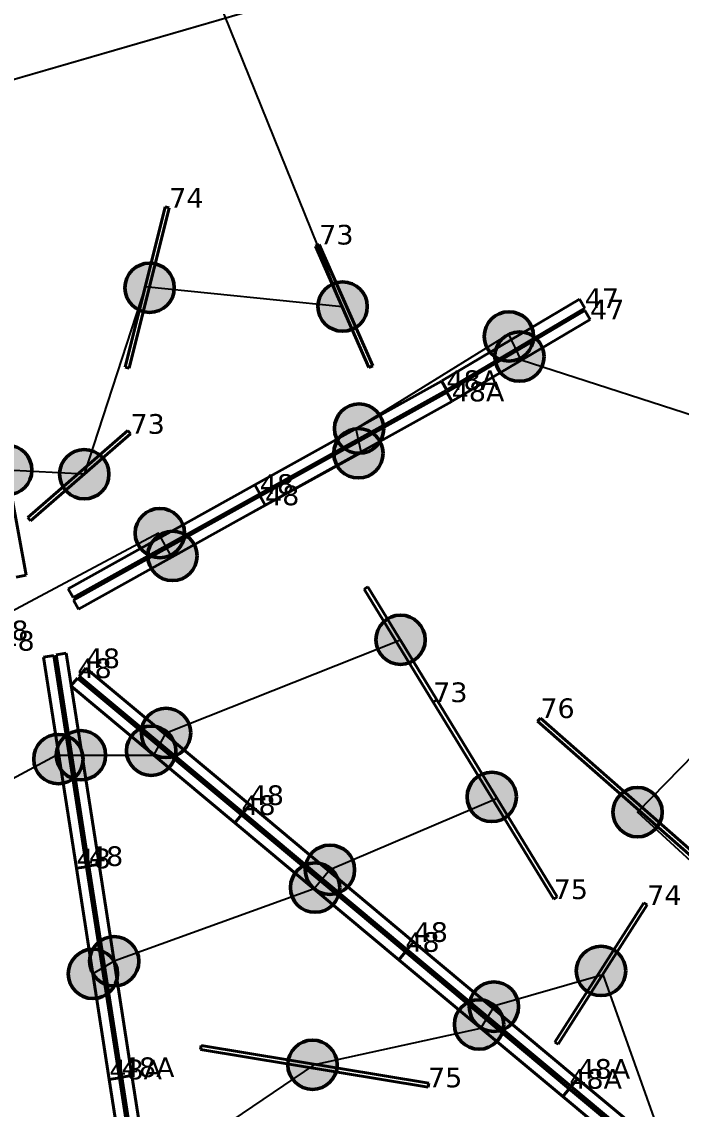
# Model space of a CAD drawing. Header units: millimetres. Extents: x -243740 to 150609, y -473655 to -165121.
# Drawn here: x 41740 to 47789, y -372349 to -362383 of the extents above; entities that cross this region are included whole.
import ezdxf

# ---------------------------------------------------------------- set-up
doc = ezdxf.new("R2010")
doc.units = ezdxf.units.MM
doc.linetypes.add('Штрих', pattern=[6.35, 3.175, -3.175])
for name, color, linetype in [('_Гр.ЩД-1C.10.4.I6.7', 6, 'Continuous'), ('_Гр.ЩД-1C.10.4.I6.8', 6, 'Continuous'), ('_Гр.ЩД-1C.10.4.I7.1', 6, 'Continuous'), ('_Гр.ЩД-1C.10.4.I7.4', 6, 'Continuous'), ('Вставка', 252, 'Continuous')]:
    doc.layers.add(name, color=color, linetype=linetype)
for name, color, linetype, lineweight in [('_освещение_dali', 3, 'Continuous', 50), ('A-ANNO-DIMS', 7, 'Continuous', 9), ('DLX_FL1_LUM 122', 1, 'Continuous', 40), ('DLX_FL1_LUM 222', 5, 'Continuous', 40), ('DLX_LUM 12', 5, 'Continuous', 40), ('DLX_LUM 14', 5, 'Continuous', 40), ('DLX_LUM 17', 5, 'Continuous', 40), ('DLX_LUM 4', 5, 'Continuous', 40), ('DLX_LUM 6', 5, 'Continuous', 40), ('АР_монолит', 252, 'Continuous', 50)]:
    doc.layers.add(name, color=color, linetype=linetype, lineweight=lineweight)
doc.styles.add('GOST 2.304', font='')
doc.styles.add('TableTextStyle', font='')
doc.styles.get('GOST 2.304').set_extended_font_data('GOST Common')
doc.styles.get('TableTextStyle').set_extended_font_data('VERDANA.TTF')
doc.linetypes.add('Truba', pattern='A,3e-05,[4,MSH_7,S=1,R=0,X=0,Y=0],-3.022072', length=3.022102)
doc.dimstyles.new('М-200', dxfattribs={"dimtxt": 400, "dimasz": 160, "dimexe": 200, "dimexo": 400, "dimgap": 50, "dimtad": 1, "dimdec": 0, "dimzin": 0, "dimdsep": 46, "dimtxsty": 'GOST 2.304', "dimblk": 'ARCHTICK', "dimcen": 180, "dimdle": 200, "dimadec": 0, "dimazin": 0, "dimtfac": 1, "dimtdec": 0, "dimtmove": 1, "dimatfit": 0, "dimfxl": 1, "dimtolj": 1, "dimtzin": 0, "dimarcsym": 0})

# ---------------------------------------------------------------- blocks, each defined once
blk = doc.blocks.new('_ArchTick')
at = {"color": 0, "linetype": 'ByBlock', "const_width": 0.15}
blk.add_lwpolyline([(-0.5, -0.5), (0.5, 0.5)], dxfattribs=at)
blk = doc.blocks.new('*D46')
at = {"layer": 'A-ANNO-DIMS', "color": 0, "lineweight": -2, "transparency": 16777216}
blk.add_arc((-165703.8, -113309.3), 107894.2, 269.999998, 325.999999, dxfattribs=at)
at = {"layer": 'Defpoints', "color": 0, "lineweight": 30, "transparency": 16777216}
for p in [(-165703.8, -113309.3), (-165703.8, -113309.3), (-75741.3, -173989.8), (-131171, -215527.9), (-165703.8, -221903.3)]:
    blk.add_point(p, dxfattribs=at)
at = {"layer": 'A-ANNO-DIMS', "color": 0, "lineweight": -2, "transparency": 16777216, "xscale": 160, "yscale": 160, "zscale": 160}
for p, rotation in [((-76255.4, -173643), 55.99999895826774), ((-165703.8, -221203.5), 179.9999981265246)]:
    blk.add_blockref('_ArchTick', p, dxfattribs=dict(at, rotation=rotation))
at = {"layer": 'A-ANNO-DIMS', "color": 0, "transparency": 16777216, "insert": (-114299.5, -207822), "char_height": 400, "attachment_point": 5, "rotation": 28.54122, "style": 'GOST 2.304'}
blk.add_mtext('\\A1;56,0%%D', dxfattribs=at)
blk = doc.blocks.new('A$Caabd1818')
at = {"layer": 'DLX_FL1_LUM 122'}
for points in [[(39908.5, 30894.5, 0), (41619.9, 31845.9, 0)], [(41619.9, 31845.9, 0), (39908.5, 30894.5, 0)], [(41619.9, 31845.9, 0), (39908.5, 30894.5, 0)], [(39908.5, 30894.5, 0), (41619.9, 31845.9, 0)], [(41619.9, 31845.9, 0), (41619.9, 31845.9, 0)], [(41619.9, 31845.9, 0), (41665.6, 31763.7, 0)], [(41665.6, 31763.7, 0), (41619.9, 31845.9, 0)], [(41619.9, 31845.9, 0), (41619.9, 31845.9, 0)], [(41665.6, 31763.7, 0), (41619.9, 31845.9, 0)], [(41619.9, 31845.9, 0), (41665.6, 31763.7, 0)], [(41665.6, 31763.7, 0), (39954.2, 30812.4, 0)], [(39954.2, 30812.4, 0), (41665.6, 31763.7, 0)], [(39954.2, 30812.4, 0), (41665.6, 31763.7, 0)], [(41665.6, 31763.7, 0), (39954.2, 30812.4, 0)], [(39957.1, 30790.5, 0), (41668.4, 31741.8, 0)], [(41668.4, 31741.8, 0), (39957.1, 30790.5, 0)], [(41668.4, 31741.8, 0), (39957.1, 30790.5, 0)], [(39957.1, 30790.5, 0), (41668.4, 31741.8, 0)], [(41665.6, 31763.7, 0), (41665.6, 31763.7, 0)], [(41665.6, 31763.7, 0), (41665.6, 31763.7, 0)], [(41668.4, 31741.8, 0), (41668.4, 31741.8, 0)], [(41668.4, 31741.8, 0), (41714.1, 31659.7, 0)], [(41714.1, 31659.7, 0), (41668.4, 31741.8, 0)], [(41668.4, 31741.8, 0), (41668.4, 31741.8, 0)], [(41714.1, 31659.7, 0), (41668.4, 31741.8, 0)], [(41668.4, 31741.8, 0), (41714.1, 31659.7, 0)], [(41714.1, 31659.7, 0), (40002.8, 30708.3, 0)], [(40002.8, 30708.3, 0), (41714.1, 31659.7, 0)], [(40002.8, 30708.3, 0), (41714.1, 31659.7, 0)], [(41714.1, 31659.7, 0), (40002.8, 30708.3, 0)], [(41714.1, 31659.7, 0), (41714.1, 31659.7, 0)], [(41714.1, 31659.7, 0), (41714.1, 31659.7, 0)], [(39908.5, 30894.5, 0), (39908.5, 30894.5, 0)], [(39954.2, 30812.4, 0), (39908.5, 30894.5, 0)], [(39908.5, 30894.5, 0), (39908.5, 30894.5, 0)], [(39908.5, 30894.5, 0), (39954.2, 30812.4, 0)], [(39908.5, 30894.5, 0), (39954.2, 30812.4, 0)], [(39954.2, 30812.4, 0), (39908.5, 30894.5, 0)], [(39954.2, 30812.4, 0), (39954.2, 30812.4, 0)], [(39954.2, 30812.4, 0), (39954.2, 30812.4, 0)], [(39957.1, 30790.5, 0), (39957.1, 30790.5, 0)], [(40002.8, 30708.3, 0), (39957.1, 30790.5, 0)], [(39957.1, 30790.5, 0), (39957.1, 30790.5, 0)], [(39957.1, 30790.5, 0), (40002.8, 30708.3, 0)], [(39957.1, 30790.5, 0), (40002.8, 30708.3, 0)], [(40002.8, 30708.3, 0), (39957.1, 30790.5, 0)], [(40002.8, 30708.3, 0), (40002.8, 30708.3, 0)], [(40002.8, 30708.3, 0), (40002.8, 30708.3, 0)], [(38387.4, 27402.1, 0), (38480.3, 27416.5, 0)], [(38480.3, 27416.5, 0), (38387.4, 27402.1, 0)], [(38480.3, 27416.5, 0), (38387.4, 27402.1, 0)], [(38387.4, 27402.1, 0), (38480.3, 27416.5, 0)], [(38480.3, 27416.5, 0), (38781.4, 25481.8, 0)], [(38781.4, 25481.8, 0), (38480.3, 27416.5, 0)], [(38480.3, 27416.5, 0), (38480.3, 27416.5, 0)], [(38480.3, 27416.5, 0), (38480.3, 27416.5, 0)], [(38781.4, 25481.8, 0), (38480.3, 27416.5, 0)], [(38480.3, 27416.5, 0), (38781.4, 25481.8, 0)], [(38272.8, 27381.2, 0), (38365.7, 27395.6, 0)], [(38365.7, 27395.6, 0), (38272.8, 27381.2, 0)], [(38365.7, 27395.6, 0), (38272.8, 27381.2, 0)], [(38272.8, 27381.2, 0), (38365.7, 27395.6, 0)], [(38573.9, 25446.5, 0), (38272.8, 27381.2, 0)], [(38272.8, 27381.2, 0), (38272.8, 27381.2, 0)], [(38272.8, 27381.2, 0), (38573.9, 25446.5, 0)], [(38272.8, 27381.2, 0), (38272.8, 27381.2, 0)], [(38272.8, 27381.2, 0), (38573.9, 25446.5, 0)], [(38573.9, 25446.5, 0), (38272.8, 27381.2, 0)], [(38365.7, 27395.6, 0), (38666.8, 25460.9, 0)], [(38666.8, 25460.9, 0), (38365.7, 27395.6, 0)], [(38365.7, 27395.6, 0), (38365.7, 27395.6, 0)], [(38365.7, 27395.6, 0), (38365.7, 27395.6, 0)], [(38666.8, 25460.9, 0), (38365.7, 27395.6, 0)], [(38365.7, 27395.6, 0), (38666.8, 25460.9, 0)], [(38688.5, 25467.4, 0), (38387.4, 27402.1, 0)], [(38387.4, 27402.1, 0), (38387.4, 27402.1, 0)], [(38387.4, 27402.1, 0), (38688.5, 25467.4, 0)], [(38387.4, 27402.1, 0), (38387.4, 27402.1, 0)], [(38387.4, 27402.1, 0), (38688.5, 25467.4, 0)], [(38688.5, 25467.4, 0), (38387.4, 27402.1, 0)], [(38666.8, 25460.9, 0), (38573.9, 25446.5, 0)], [(38573.9, 25446.5, 0), (38666.8, 25460.9, 0)], [(38573.9, 25446.5, 0), (38666.8, 25460.9, 0)], [(38666.8, 25460.9, 0), (38573.9, 25446.5, 0)], [(38573.9, 25446.5, 0), (38573.9, 25446.5, 0)], [(38573.9, 25446.5, 0), (38573.9, 25446.5, 0)], [(38666.8, 25460.9, 0), (38666.8, 25460.9, 0)], [(38666.8, 25460.9, 0), (38666.8, 25460.9, 0)], [(38781.4, 25481.8, 0), (38688.5, 25467.4, 0)], [(38688.5, 25467.4, 0), (38781.4, 25481.8, 0)], [(38688.5, 25467.4, 0), (38781.4, 25481.8, 0)], [(38781.4, 25481.8, 0), (38688.5, 25467.4, 0)], [(38688.5, 25467.4, 0), (38688.5, 25467.4, 0)], [(38688.5, 25467.4, 0), (38688.5, 25467.4, 0)], [(38781.4, 25481.8, 0), (38781.4, 25481.8, 0)], [(38781.4, 25481.8, 0), (38781.4, 25481.8, 0)], [(42808.4, 25380.2, 0), (42868.6, 25452.4, 0)], [(42868.6, 25452.4, 0), (42808.4, 25380.2, 0)], [(42868.6, 25452.4, 0), (42808.4, 25380.2, 0)], [(42808.4, 25380.2, 0), (42868.6, 25452.4, 0)], [(42868.6, 25452.4, 0), (42868.6, 25452.4, 0)], [(42868.6, 25452.4, 0), (44372.1, 24198.1, 0)], [(44372.1, 24198.1, 0), (42868.6, 25452.4, 0)], [(42868.6, 25452.4, 0), (42868.6, 25452.4, 0)], [(44372.1, 24198.1, 0), (42868.6, 25452.4, 0)], [(42868.6, 25452.4, 0), (44372.1, 24198.1, 0)], [(42732.3, 25288.9, 0), (42792.6, 25361.1, 0)], [(42792.6, 25361.1, 0), (42732.3, 25288.9, 0)], [(42792.6, 25361.1, 0), (42732.3, 25288.9, 0)], [(42732.3, 25288.9, 0), (42792.6, 25361.1, 0)], [(42792.6, 25361.1, 0), (42792.6, 25361.1, 0)], [(42792.6, 25361.1, 0), (44296.1, 24106.9, 0)], [(44296.1, 24106.9, 0), (42792.6, 25361.1, 0)], [(42792.6, 25361.1, 0), (42792.6, 25361.1, 0)], [(44296.1, 24106.9, 0), (42792.6, 25361.1, 0)], [(42792.6, 25361.1, 0), (44296.1, 24106.9, 0)], [(44311.9, 24125.9, 0), (42808.4, 25380.2, 0)], [(42808.4, 25380.2, 0), (42808.4, 25380.2, 0)], [(42808.4, 25380.2, 0), (44311.9, 24125.9, 0)], [(42808.4, 25380.2, 0), (42808.4, 25380.2, 0)], [(42808.4, 25380.2, 0), (44311.9, 24125.9, 0)], [(44311.9, 24125.9, 0), (42808.4, 25380.2, 0)], [(44235.9, 24034.7, 0), (42732.3, 25288.9, 0)], [(42732.3, 25288.9, 0), (42732.3, 25288.9, 0)], [(42732.3, 25288.9, 0), (44235.9, 24034.7, 0)], [(42732.3, 25288.9, 0), (42732.3, 25288.9, 0)], [(42732.3, 25288.9, 0), (44235.9, 24034.7, 0)], [(44235.9, 24034.7, 0), (42732.3, 25288.9, 0)]]:
    blk.add_polyline3d(points, dxfattribs=at)
at = {"layer": 'DLX_FL1_LUM 222'}
for points in [[(37456, 31991, 0), (37812.2, 30065.7, 0)], [(37812.2, 30065.7, 0), (37456, 31991, 0)], [(37812.2, 30065.7, 0), (37456, 31991, 0)], [(37456, 31991, 0), (37812.2, 30065.7, 0)], [(38197.2, 29943.2, 0), (39908.5, 30894.5, 0)], [(39908.5, 30894.5, 0), (38197.2, 29943.2, 0)], [(39908.5, 30894.5, 0), (38197.2, 29943.2, 0)], [(38197.2, 29943.2, 0), (39908.5, 30894.5, 0)], [(39954.2, 30812.4, 0), (38242.9, 29861, 0)], [(38242.9, 29861, 0), (39954.2, 30812.4, 0)], [(38242.9, 29861, 0), (39954.2, 30812.4, 0)], [(39954.2, 30812.4, 0), (38242.9, 29861, 0)], [(39908.5, 30894.5, 0), (39908.5, 30894.5, 0)], [(39908.5, 30894.5, 0), (39954.2, 30812.4, 0)], [(39954.2, 30812.4, 0), (39908.5, 30894.5, 0)], [(39908.5, 30894.5, 0), (39908.5, 30894.5, 0)], [(39954.2, 30812.4, 0), (39908.5, 30894.5, 0)], [(39908.5, 30894.5, 0), (39954.2, 30812.4, 0)], [(39954.2, 30812.4, 0), (39954.2, 30812.4, 0)], [(39954.2, 30812.4, 0), (39954.2, 30812.4, 0)], [(38245.8, 29839.1, 0), (39957.1, 30790.4, 0)], [(39957.1, 30790.4, 0), (38245.8, 29839.1, 0)], [(39957.1, 30790.4, 0), (38245.8, 29839.1, 0)], [(38245.8, 29839.1, 0), (39957.1, 30790.4, 0)], [(40002.8, 30708.3, 0), (38291.4, 29756.9, 0)], [(38291.4, 29756.9, 0), (40002.8, 30708.3, 0)], [(38291.4, 29756.9, 0), (40002.8, 30708.3, 0)], [(40002.8, 30708.3, 0), (38291.4, 29756.9, 0)], [(39957.1, 30790.4, 0), (39957.1, 30790.4, 0)], [(39957.1, 30790.4, 0), (40002.8, 30708.3, 0)], [(40002.8, 30708.3, 0), (39957.1, 30790.4, 0)], [(39957.1, 30790.4, 0), (39957.1, 30790.4, 0)], [(40002.8, 30708.3, 0), (39957.1, 30790.4, 0)], [(39957.1, 30790.4, 0), (40002.8, 30708.3, 0)], [(40002.8, 30708.3, 0), (40002.8, 30708.3, 0)], [(40002.8, 30708.3, 0), (40002.8, 30708.3, 0)], [(37812.2, 30065.7, 0), (37719.8, 30048.6, 0)], [(37719.8, 30048.6, 0), (37812.2, 30065.7, 0)], [(37719.8, 30048.6, 0), (37812.2, 30065.7, 0)], [(37812.2, 30065.7, 0), (37719.8, 30048.6, 0)], [(37812.2, 30065.7, 0), (37812.2, 30065.7, 0)], [(37812.2, 30065.7, 0), (37812.2, 30065.7, 0)], [(38197.2, 29943.2, 0), (38197.2, 29943.2, 0)], [(38242.9, 29861, 0), (38197.2, 29943.2, 0)], [(38197.2, 29943.2, 0), (38197.2, 29943.2, 0)], [(38197.2, 29943.2, 0), (38242.9, 29861, 0)], [(38197.2, 29943.2, 0), (38242.9, 29861, 0)], [(38242.9, 29861, 0), (38197.2, 29943.2, 0)], [(38242.9, 29861, 0), (38242.9, 29861, 0)], [(38242.9, 29861, 0), (38242.9, 29861, 0)], [(38245.8, 29839.1, 0), (38245.8, 29839.1, 0)], [(38291.4, 29756.9, 0), (38245.8, 29839.1, 0)], [(38245.8, 29839.1, 0), (38245.8, 29839.1, 0)], [(38245.8, 29839.1, 0), (38291.4, 29756.9, 0)], [(38245.8, 29839.1, 0), (38291.4, 29756.9, 0)], [(38291.4, 29756.9, 0), (38245.8, 29839.1, 0)], [(38291.4, 29756.9, 0), (38291.4, 29756.9, 0)], [(38291.4, 29756.9, 0), (38291.4, 29756.9, 0)], [(37971.7, 29315.9, 0), (38064.6, 29330.4, 0)], [(38064.6, 29330.4, 0), (37971.7, 29315.9, 0)], [(38064.6, 29330.4, 0), (37971.7, 29315.9, 0)], [(37971.7, 29315.9, 0), (38064.6, 29330.4, 0)], [(38272.8, 27381.2, 0), (37971.7, 29315.9, 0)], [(37971.7, 29315.9, 0), (37971.7, 29315.9, 0)], [(37971.7, 29315.9, 0), (38272.8, 27381.2, 0)], [(37971.7, 29315.9, 0), (37971.7, 29315.9, 0)], [(37971.7, 29315.9, 0), (38272.8, 27381.2, 0)], [(38272.8, 27381.2, 0), (37971.7, 29315.9, 0)], [(38064.6, 29330.4, 0), (38365.7, 27395.6, 0)], [(38365.7, 27395.6, 0), (38064.6, 29330.4, 0)], [(38064.6, 29330.4, 0), (38064.6, 29330.4, 0)], [(38064.6, 29330.4, 0), (38064.6, 29330.4, 0)], [(38365.7, 27395.6, 0), (38064.6, 29330.4, 0)], [(38064.6, 29330.4, 0), (38365.7, 27395.6, 0)], [(38086.3, 29336.8, 0), (38179.2, 29351.3, 0)], [(38179.2, 29351.3, 0), (38086.3, 29336.8, 0)], [(38179.2, 29351.3, 0), (38086.3, 29336.8, 0)], [(38086.3, 29336.8, 0), (38179.2, 29351.3, 0)], [(38387.4, 27402.1, 0), (38086.3, 29336.8, 0)], [(38086.3, 29336.8, 0), (38086.3, 29336.8, 0)], [(38086.3, 29336.8, 0), (38387.4, 27402.1, 0)], [(38086.3, 29336.8, 0), (38086.3, 29336.8, 0)], [(38086.3, 29336.8, 0), (38387.4, 27402.1, 0)], [(38387.4, 27402.1, 0), (38086.3, 29336.8, 0)], [(38179.2, 29351.3, 0), (38480.3, 27416.5, 0)], [(38480.3, 27416.5, 0), (38179.2, 29351.3, 0)], [(38179.2, 29351.3, 0), (38179.2, 29351.3, 0)], [(38179.2, 29351.3, 0), (38179.2, 29351.3, 0)], [(38480.3, 27416.5, 0), (38179.2, 29351.3, 0)], [(38179.2, 29351.3, 0), (38480.3, 27416.5, 0)], [(38297.8, 29142.9, 0), (38358, 29215.1, 0)], [(38358, 29215.1, 0), (38297.8, 29142.9, 0)], [(38358, 29215.1, 0), (38297.8, 29142.9, 0)], [(38297.8, 29142.9, 0), (38358, 29215.1, 0)], [(38358, 29215.1, 0), (38358, 29215.1, 0)], [(38358, 29215.1, 0), (39861.5, 27960.9, 0)], [(39861.5, 27960.9, 0), (38358, 29215.1, 0)], [(38358, 29215.1, 0), (38358, 29215.1, 0)], [(39861.5, 27960.9, 0), (38358, 29215.1, 0)], [(38358, 29215.1, 0), (39861.5, 27960.9, 0)], [(38221.8, 29051.7, 0), (38282, 29123.9, 0)], [(38282, 29123.9, 0), (38221.8, 29051.7, 0)], [(38282, 29123.9, 0), (38221.8, 29051.7, 0)], [(38221.8, 29051.7, 0), (38282, 29123.9, 0)], [(38282, 29123.9, 0), (38282, 29123.9, 0)], [(38282, 29123.9, 0), (39785.5, 27869.6, 0)], [(39785.5, 27869.6, 0), (38282, 29123.9, 0)], [(38282, 29123.9, 0), (38282, 29123.9, 0)], [(39785.5, 27869.6, 0), (38282, 29123.9, 0)], [(38282, 29123.9, 0), (39785.5, 27869.6, 0)], [(39801.3, 27888.7, 0), (38297.8, 29142.9, 0)], [(38297.8, 29142.9, 0), (38297.8, 29142.9, 0)], [(38297.8, 29142.9, 0), (39801.3, 27888.7, 0)], [(38297.8, 29142.9, 0), (38297.8, 29142.9, 0)], [(38297.8, 29142.9, 0), (39801.3, 27888.7, 0)], [(39801.3, 27888.7, 0), (38297.8, 29142.9, 0)], [(39725.3, 27797.4, 0), (38221.8, 29051.7, 0)], [(38221.8, 29051.7, 0), (38221.8, 29051.7, 0)], [(38221.8, 29051.7, 0), (39725.3, 27797.4, 0)], [(38221.8, 29051.7, 0), (38221.8, 29051.7, 0)], [(38221.8, 29051.7, 0), (39725.3, 27797.4, 0)], [(39725.3, 27797.4, 0), (38221.8, 29051.7, 0)], [(39861.5, 27960.9, 0), (39801.3, 27888.7, 0)], [(39801.3, 27888.7, 0), (39861.5, 27960.9, 0)], [(39801.3, 27888.7, 0), (39861.5, 27960.9, 0)], [(39861.5, 27960.9, 0), (39801.3, 27888.7, 0)], [(39801.3, 27888.7, 0), (39861.5, 27960.9, 0)], [(39861.5, 27960.9, 0), (39801.3, 27888.7, 0)], [(39861.5, 27960.9, 0), (39801.3, 27888.7, 0)], [(39801.3, 27888.7, 0), (39861.5, 27960.9, 0)], [(39861.5, 27960.9, 0), (39861.5, 27960.9, 0)], [(39861.5, 27960.9, 0), (39861.5, 27960.9, 0)], [(39861.5, 27960.9, 0), (39861.5, 27960.9, 0)], [(39861.5, 27960.9, 0), (41365, 26706.6, 0)], [(41365, 26706.6, 0), (39861.5, 27960.9, 0)], [(39861.5, 27960.9, 0), (39861.5, 27960.9, 0)], [(41365, 26706.6, 0), (39861.5, 27960.9, 0)], [(39861.5, 27960.9, 0), (41365, 26706.6, 0)], [(39785.5, 27869.6, 0), (39725.3, 27797.4, 0)], [(39725.3, 27797.4, 0), (39785.5, 27869.6, 0)], [(39725.3, 27797.4, 0), (39785.5, 27869.6, 0)], [(39785.5, 27869.6, 0), (39725.3, 27797.4, 0)], [(39725.3, 27797.5, 0), (39785.5, 27869.6, 0)], [(39785.5, 27869.6, 0), (39725.3, 27797.5, 0)], [(39785.5, 27869.6, 0), (39725.3, 27797.5, 0)], [(39725.3, 27797.5, 0), (39785.5, 27869.6, 0)], [(39785.5, 27869.6, 0), (39785.5, 27869.6, 0)], [(39785.5, 27869.6, 0), (39785.5, 27869.6, 0)], [(39785.5, 27869.6, 0), (39785.5, 27869.6, 0)], [(39785.5, 27869.6, 0), (41289, 26615.4, 0)], [(41289, 26615.4, 0), (39785.5, 27869.6, 0)], [(39785.5, 27869.6, 0), (39785.5, 27869.6, 0)], [(41289, 26615.4, 0), (39785.5, 27869.6, 0)], [(39785.5, 27869.6, 0), (41289, 26615.4, 0)], [(39801.3, 27888.7, 0), (39801.3, 27888.7, 0)], [(39801.3, 27888.7, 0), (39801.3, 27888.7, 0)], [(41304.8, 26634.4, 0), (39801.3, 27888.7, 0)], [(39801.3, 27888.7, 0), (39801.3, 27888.7, 0)], [(39801.3, 27888.7, 0), (41304.8, 26634.4, 0)], [(39801.3, 27888.7, 0), (39801.3, 27888.7, 0)], [(39801.3, 27888.7, 0), (41304.8, 26634.4, 0)], [(41304.8, 26634.4, 0), (39801.3, 27888.7, 0)], [(41228.8, 26543.2, 0), (39725.3, 27797.5, 0)], [(39725.3, 27797.5, 0), (39725.3, 27797.5, 0)], [(39725.3, 27797.5, 0), (41228.8, 26543.2, 0)], [(39725.3, 27797.5, 0), (39725.3, 27797.5, 0)], [(39725.3, 27797.5, 0), (41228.8, 26543.2, 0)], [(41228.8, 26543.2, 0), (39725.3, 27797.5, 0)], [(39725.3, 27797.4, 0), (39725.3, 27797.4, 0)], [(39725.3, 27797.4, 0), (39725.3, 27797.4, 0)], [(38480.3, 27416.5, 0), (38387.4, 27402.1, 0)], [(38387.4, 27402.1, 0), (38480.3, 27416.5, 0)], [(38387.4, 27402.1, 0), (38480.3, 27416.5, 0)], [(38480.3, 27416.5, 0), (38387.4, 27402.1, 0)], [(38480.3, 27416.5, 0), (38480.3, 27416.5, 0)], [(38480.3, 27416.5, 0), (38480.3, 27416.5, 0)], [(38365.7, 27395.6, 0), (38272.8, 27381.2, 0)], [(38272.8, 27381.2, 0), (38365.7, 27395.6, 0)], [(38272.8, 27381.2, 0), (38365.7, 27395.6, 0)], [(38365.7, 27395.6, 0), (38272.8, 27381.2, 0)], [(38272.8, 27381.2, 0), (38272.8, 27381.2, 0)], [(38272.8, 27381.2, 0), (38272.8, 27381.2, 0)], [(38365.7, 27395.6, 0), (38365.7, 27395.6, 0)], [(38365.7, 27395.6, 0), (38365.7, 27395.6, 0)], [(38387.4, 27402.1, 0), (38387.4, 27402.1, 0)], [(38387.4, 27402.1, 0), (38387.4, 27402.1, 0)], [(41289, 26615.4, 0), (41228.8, 26543.2, 0)], [(41228.8, 26543.2, 0), (41289, 26615.4, 0)], [(41228.8, 26543.2, 0), (41289, 26615.4, 0)], [(41289, 26615.4, 0), (41228.8, 26543.2, 0)], [(41228.8, 26543.2, 0), (41289, 26615.4, 0)], [(41289, 26615.4, 0), (41228.8, 26543.2, 0)], [(41289, 26615.4, 0), (41228.8, 26543.2, 0)], [(41228.8, 26543.2, 0), (41289, 26615.4, 0)], [(41289, 26615.4, 0), (41289, 26615.4, 0)], [(41289, 26615.4, 0), (41289, 26615.4, 0)], [(41289, 26615.4, 0), (41289, 26615.4, 0)], [(41289, 26615.4, 0), (42792.6, 25361.1, 0)], [(42792.6, 25361.1, 0), (41289, 26615.4, 0)], [(41289, 26615.4, 0), (41289, 26615.4, 0)], [(42792.6, 25361.1, 0), (41289, 26615.4, 0)], [(41289, 26615.4, 0), (42792.6, 25361.1, 0)], [(41365, 26706.6, 0), (41304.8, 26634.4, 0)], [(41304.8, 26634.4, 0), (41365, 26706.6, 0)], [(41304.8, 26634.4, 0), (41365, 26706.6, 0)], [(41365, 26706.6, 0), (41304.8, 26634.4, 0)], [(41304.8, 26634.4, 0), (41365, 26706.6, 0)], [(41365, 26706.6, 0), (41304.8, 26634.4, 0)], [(41365, 26706.6, 0), (41304.8, 26634.4, 0)], [(41304.8, 26634.4, 0), (41365, 26706.6, 0)], [(41304.8, 26634.4, 0), (41304.8, 26634.4, 0)], [(41304.8, 26634.4, 0), (41304.8, 26634.4, 0)], [(42808.4, 25380.2, 0), (41304.8, 26634.4, 0)], [(41304.8, 26634.4, 0), (41304.8, 26634.4, 0)], [(41304.8, 26634.4, 0), (42808.4, 25380.2, 0)], [(41304.8, 26634.4, 0), (41304.8, 26634.4, 0)], [(41304.8, 26634.4, 0), (42808.4, 25380.2, 0)], [(42808.4, 25380.2, 0), (41304.8, 26634.4, 0)], [(41365, 26706.6, 0), (41365, 26706.6, 0)], [(41365, 26706.6, 0), (41365, 26706.6, 0)], [(41365, 26706.6, 0), (41365, 26706.6, 0)], [(41365, 26706.6, 0), (42868.6, 25452.4, 0)], [(42868.6, 25452.4, 0), (41365, 26706.6, 0)], [(41365, 26706.6, 0), (41365, 26706.6, 0)], [(42868.6, 25452.4, 0), (41365, 26706.6, 0)], [(41365, 26706.6, 0), (42868.6, 25452.4, 0)], [(41228.8, 26543.2, 0), (41228.8, 26543.2, 0)], [(41228.8, 26543.2, 0), (41228.8, 26543.2, 0)], [(42732.3, 25288.9, 0), (41228.8, 26543.2, 0)], [(41228.8, 26543.2, 0), (41228.8, 26543.2, 0)], [(41228.8, 26543.2, 0), (42732.3, 25288.9, 0)], [(41228.8, 26543.2, 0), (41228.8, 26543.2, 0)], [(41228.8, 26543.2, 0), (42732.3, 25288.9, 0)], [(42732.3, 25288.9, 0), (41228.8, 26543.2, 0)], [(38573.9, 25446.5, 0), (38666.8, 25460.9, 0)], [(38666.8, 25460.9, 0), (38573.9, 25446.5, 0)], [(38666.8, 25460.9, 0), (38573.9, 25446.5, 0)], [(38573.9, 25446.5, 0), (38666.8, 25460.9, 0)], [(38875, 23511.8, 0), (38573.9, 25446.5, 0)], [(38573.9, 25446.5, 0), (38573.9, 25446.5, 0)], [(38573.9, 25446.5, 0), (38875, 23511.8, 0)], [(38573.9, 25446.5, 0), (38573.9, 25446.5, 0)], [(38573.9, 25446.5, 0), (38875, 23511.8, 0)], [(38875, 23511.8, 0), (38573.9, 25446.5, 0)], [(38666.8, 25460.9, 0), (38967.9, 23526.2, 0)], [(38967.9, 23526.2, 0), (38666.8, 25460.9, 0)], [(38666.8, 25460.9, 0), (38666.8, 25460.9, 0)], [(38666.8, 25460.9, 0), (38666.8, 25460.9, 0)], [(38967.9, 23526.2, 0), (38666.8, 25460.9, 0)], [(38666.8, 25460.9, 0), (38967.9, 23526.2, 0)], [(38688.5, 25467.4, 0), (38781.4, 25481.8, 0)], [(38781.4, 25481.8, 0), (38688.5, 25467.4, 0)], [(38781.4, 25481.8, 0), (38688.5, 25467.4, 0)], [(38688.5, 25467.4, 0), (38781.4, 25481.8, 0)], [(38989.6, 23532.7, 0), (38688.5, 25467.4, 0)], [(38688.5, 25467.4, 0), (38688.5, 25467.4, 0)], [(38688.5, 25467.4, 0), (38989.6, 23532.7, 0)], [(38688.5, 25467.4, 0), (38688.5, 25467.4, 0)], [(38688.5, 25467.4, 0), (38989.6, 23532.7, 0)], [(38989.6, 23532.7, 0), (38688.5, 25467.4, 0)], [(38781.4, 25481.8, 0), (39082.5, 23547.1, 0)], [(39082.5, 23547.1, 0), (38781.4, 25481.8, 0)], [(38781.4, 25481.8, 0), (38781.4, 25481.8, 0)], [(38781.4, 25481.8, 0), (38781.4, 25481.8, 0)], [(39082.5, 23547.1, 0), (38781.4, 25481.8, 0)], [(38781.4, 25481.8, 0), (39082.5, 23547.1, 0)], [(42868.6, 25452.4, 0), (42808.4, 25380.2, 0)], [(42808.4, 25380.2, 0), (42868.6, 25452.4, 0)], [(42808.4, 25380.2, 0), (42868.6, 25452.4, 0)], [(42868.6, 25452.4, 0), (42808.4, 25380.2, 0)], [(42868.6, 25452.4, 0), (42868.6, 25452.4, 0)], [(42868.6, 25452.4, 0), (42868.6, 25452.4, 0)], [(42792.6, 25361.1, 0), (42732.3, 25288.9, 0)], [(42732.3, 25288.9, 0), (42792.6, 25361.1, 0)], [(42732.3, 25288.9, 0), (42792.6, 25361.1, 0)], [(42792.6, 25361.1, 0), (42732.3, 25288.9, 0)], [(42792.6, 25361.1, 0), (42792.6, 25361.1, 0)], [(42792.6, 25361.1, 0), (42792.6, 25361.1, 0)], [(42808.4, 25380.2, 0), (42808.4, 25380.2, 0)], [(42808.4, 25380.2, 0), (42808.4, 25380.2, 0)], [(42732.3, 25288.9, 0), (42732.3, 25288.9, 0)], [(42732.3, 25288.9, 0), (42732.3, 25288.9, 0)]]:
    blk.add_polyline3d(points, dxfattribs=at)
at = {"layer": 'DLX_LUM 12'}
for points in [[(38718.5, 31972.9, 0), (39087, 33443.4, 0)], [(39087, 33443.4, 0), (38718.5, 31972.9, 0)], [(39087, 33443.4, 0), (38718.5, 31972.9, 0)], [(38718.5, 31972.9, 0), (39087, 33443.4, 0)], [(39123.9, 33434.2, 0), (38755.4, 31963.7, 0)], [(38755.4, 31963.7, 0), (39123.9, 33434.2, 0)], [(38755.4, 31963.7, 0), (39123.9, 33434.2, 0)], [(39123.9, 33434.2, 0), (38755.4, 31963.7, 0)], [(39087, 33443.4, 0), (39087, 33443.4, 0)], [(39087, 33443.4, 0), (39123.9, 33434.2, 0)], [(39123.9, 33434.2, 0), (39087, 33443.4, 0)], [(39087, 33443.4, 0), (39087, 33443.4, 0)], [(39123.9, 33434.2, 0), (39087, 33443.4, 0)], [(39087, 33443.4, 0), (39123.9, 33434.2, 0)], [(39123.9, 33434.2, 0), (39123.9, 33434.2, 0)], [(39123.9, 33434.2, 0), (39123.9, 33434.2, 0)], [(38755.4, 31963.7, 0), (38718.5, 31972.9, 0)], [(38718.5, 31972.9, 0), (38718.5, 31972.9, 0)], [(38718.5, 31972.9, 0), (38755.4, 31963.7, 0)], [(38718.5, 31972.9, 0), (38718.5, 31972.9, 0)], [(38718.5, 31972.9, 0), (38755.4, 31963.7, 0)], [(38755.4, 31963.7, 0), (38718.5, 31972.9, 0)], [(38755.4, 31963.7, 0), (38755.4, 31963.7, 0)], [(38755.4, 31963.7, 0), (38755.4, 31963.7, 0)], [(42658.6, 25788.6, 0), (43475.5, 27065.7, 0)], [(43475.5, 27065.7, 0), (42658.6, 25788.6, 0)], [(43475.5, 27065.7, 0), (42658.6, 25788.6, 0)], [(42658.6, 25788.6, 0), (43475.5, 27065.7, 0)], [(43507.5, 27045.3, 0), (42690.6, 25768.1, 0)], [(42690.6, 25768.1, 0), (43507.5, 27045.3, 0)], [(42690.6, 25768.1, 0), (43507.5, 27045.3, 0)], [(43507.5, 27045.3, 0), (42690.6, 25768.1, 0)], [(43475.5, 27065.7, 0), (43475.5, 27065.7, 0)], [(43475.5, 27065.7, 0), (43507.5, 27045.3, 0)], [(43507.5, 27045.3, 0), (43475.5, 27065.7, 0)], [(43475.5, 27065.7, 0), (43475.5, 27065.7, 0)], [(43507.5, 27045.3, 0), (43475.5, 27065.7, 0)], [(43475.5, 27065.7, 0), (43507.5, 27045.3, 0)], [(43507.5, 27045.3, 0), (43507.5, 27045.3, 0)], [(43507.5, 27045.3, 0), (43507.5, 27045.3, 0)], [(42658.6, 25788.6, 0), (42658.6, 25788.6, 0)], [(42690.6, 25768.1, 0), (42658.6, 25788.6, 0)], [(42658.6, 25788.6, 0), (42658.6, 25788.6, 0)], [(42658.6, 25788.6, 0), (42690.6, 25768.1, 0)], [(42658.6, 25788.6, 0), (42690.6, 25768.1, 0)], [(42690.6, 25768.1, 0), (42658.6, 25788.6, 0)], [(42690.6, 25768.1, 0), (42690.6, 25768.1, 0)], [(42690.6, 25768.1, 0), (42690.6, 25768.1, 0)]]:
    blk.add_polyline3d(points, dxfattribs=at)
at = {"layer": 'DLX_LUM 14'}
for points in [[(42502.2, 28729.4, 0), (42527.2, 28757.9, 0)], [(42527.2, 28757.9, 0), (42502.2, 28729.4, 0)], [(42527.2, 28757.9, 0), (42502.2, 28729.4, 0)], [(42502.2, 28729.4, 0), (42527.2, 28757.9, 0)], [(44315.3, 27135.7, 0), (42502.2, 28729.4, 0)], [(42502.2, 28729.4, 0), (42502.2, 28729.4, 0)], [(42502.2, 28729.4, 0), (44315.3, 27135.7, 0)], [(42502.2, 28729.4, 0), (42502.2, 28729.4, 0)], [(42502.2, 28729.4, 0), (44315.3, 27135.7, 0)], [(44315.3, 27135.7, 0), (42502.2, 28729.4, 0)], [(42527.2, 28757.9, 0), (42527.2, 28757.9, 0)], [(42527.2, 28757.9, 0), (44340.4, 27164.2, 0)], [(44340.4, 27164.2, 0), (42527.2, 28757.9, 0)], [(42527.2, 28757.9, 0), (42527.2, 28757.9, 0)], [(44340.4, 27164.2, 0), (42527.2, 28757.9, 0)], [(42527.2, 28757.9, 0), (44340.4, 27164.2, 0)]]:
    blk.add_polyline3d(points, dxfattribs=at)
at = {"layer": 'DLX_LUM 17'}
for points in [[(41544.8, 28903.7, 0), (41577.2, 28923.6, 0)], [(41577.2, 28923.6, 0), (41544.8, 28903.7, 0)], [(41577.2, 28923.6, 0), (41544.8, 28903.7, 0)], [(41544.8, 28903.7, 0), (41577.2, 28923.6, 0)], [(42649.4, 27098.9, 0), (41544.8, 28903.7, 0)], [(41544.8, 28903.7, 0), (41544.8, 28903.7, 0)], [(41544.8, 28903.7, 0), (42649.4, 27098.9, 0)], [(41544.8, 28903.7, 0), (41544.8, 28903.7, 0)], [(41544.8, 28903.7, 0), (42649.4, 27098.9, 0)], [(42649.4, 27098.9, 0), (41544.8, 28903.7, 0)], [(41577.2, 28923.6, 0), (42681.8, 27118.8, 0)], [(42681.8, 27118.8, 0), (41577.2, 28923.6, 0)], [(41577.2, 28923.6, 0), (41577.2, 28923.6, 0)], [(41577.2, 28923.6, 0), (41577.2, 28923.6, 0)], [(42681.8, 27118.8, 0), (41577.2, 28923.6, 0)], [(41577.2, 28923.6, 0), (42681.8, 27118.8, 0)], [(42681.8, 27118.8, 0), (42649.4, 27098.9, 0)], [(42649.4, 27098.9, 0), (42681.8, 27118.8, 0)], [(42649.4, 27098.9, 0), (42681.8, 27118.8, 0)], [(42681.8, 27118.8, 0), (42649.4, 27098.9, 0)], [(42681.8, 27118.8, 0), (42681.8, 27118.8, 0)], [(42681.8, 27118.8, 0), (42681.8, 27118.8, 0)], [(42649.4, 27098.9, 0), (42649.4, 27098.9, 0)], [(42649.4, 27098.9, 0), (42649.4, 27098.9, 0)], [(39409.3, 25719.3, 0), (39415.5, 25756.8, 0)], [(39415.5, 25756.8, 0), (39409.3, 25719.3, 0)], [(39415.5, 25756.8, 0), (39409.3, 25719.3, 0)], [(39409.3, 25719.3, 0), (39415.5, 25756.8, 0)], [(41496.9, 25373.8, 0), (39409.3, 25719.3, 0)], [(39409.3, 25719.3, 0), (39409.3, 25719.3, 0)], [(39409.3, 25719.3, 0), (41496.9, 25373.8, 0)], [(39409.3, 25719.3, 0), (39409.3, 25719.3, 0)], [(39409.3, 25719.3, 0), (41496.9, 25373.8, 0)], [(41496.9, 25373.8, 0), (39409.3, 25719.3, 0)], [(39415.5, 25756.8, 0), (41503.1, 25411.3, 0)], [(41503.1, 25411.3, 0), (39415.5, 25756.8, 0)], [(39415.5, 25756.8, 0), (39415.5, 25756.8, 0)], [(39415.5, 25756.8, 0), (39415.5, 25756.8, 0)], [(41503.1, 25411.3, 0), (39415.5, 25756.8, 0)], [(39415.5, 25756.8, 0), (41503.1, 25411.3, 0)], [(41503.1, 25411.3, 0), (41496.9, 25373.8, 0)], [(41496.9, 25373.8, 0), (41503.1, 25411.3, 0)], [(41496.9, 25373.8, 0), (41503.1, 25411.3, 0)], [(41503.1, 25411.3, 0), (41496.9, 25373.8, 0)], [(41496.9, 25373.8, 0), (41496.9, 25373.8, 0)], [(41496.9, 25373.8, 0), (41496.9, 25373.8, 0)], [(41503.1, 25411.3, 0), (41503.1, 25411.3, 0)], [(41503.1, 25411.3, 0), (41503.1, 25411.3, 0)]]:
    blk.add_polyline3d(points, dxfattribs=at)
at = {"layer": 'DLX_LUM 4'}
for points in [[(41622, 31847.2, 0), (42887, 32596, 0)], [(42887, 32596, 0), (41622, 31847.2, 0)], [(42887, 32596, 0), (41622, 31847.2, 0)], [(41622, 31847.2, 0), (42887, 32596, 0)], [(42887, 32596, 0), (42887, 32596, 0)], [(42887, 32596, 0), (42934.8, 32515.1, 0)], [(42934.8, 32515.1, 0), (42887, 32596, 0)], [(42887, 32596, 0), (42887, 32596, 0)], [(42934.8, 32515.1, 0), (42887, 32596, 0)], [(42887, 32596, 0), (42934.8, 32515.1, 0)], [(42934.8, 32515.1, 0), (41669.9, 31766.3, 0)], [(41669.9, 31766.3, 0), (42934.8, 32515.1, 0)], [(41669.9, 31766.3, 0), (42934.8, 32515.1, 0)], [(42934.8, 32515.1, 0), (41669.9, 31766.3, 0)], [(41670.6, 31743.1, 0), (42935.5, 32491.9, 0)], [(42935.5, 32491.9, 0), (41670.6, 31743.1, 0)], [(42935.5, 32491.9, 0), (41670.6, 31743.1, 0)], [(41670.6, 31743.1, 0), (42935.5, 32491.9, 0)], [(42934.8, 32515.1, 0), (42934.8, 32515.1, 0)], [(42934.8, 32515.1, 0), (42934.8, 32515.1, 0)], [(42935.5, 32491.9, 0), (42935.5, 32491.9, 0)], [(42935.5, 32491.9, 0), (42983.4, 32411, 0)], [(42983.4, 32411, 0), (42935.5, 32491.9, 0)], [(42935.5, 32491.9, 0), (42935.5, 32491.9, 0)], [(42983.4, 32411, 0), (42935.5, 32491.9, 0)], [(42935.5, 32491.9, 0), (42983.4, 32411, 0)], [(42983.4, 32411, 0), (41718.4, 31662.2, 0)], [(41718.4, 31662.2, 0), (42983.4, 32411, 0)], [(41718.4, 31662.2, 0), (42983.4, 32411, 0)], [(42983.4, 32411, 0), (41718.4, 31662.2, 0)], [(42983.4, 32411, 0), (42983.4, 32411, 0)], [(42983.4, 32411, 0), (42983.4, 32411, 0)], [(41669.9, 31766.3, 0), (41622, 31847.2, 0)], [(41622, 31847.2, 0), (41622, 31847.2, 0)], [(41622, 31847.2, 0), (41669.9, 31766.3, 0)], [(41622, 31847.2, 0), (41622, 31847.2, 0)], [(41622, 31847.2, 0), (41669.9, 31766.3, 0)], [(41669.9, 31766.3, 0), (41622, 31847.2, 0)], [(41669.9, 31766.3, 0), (41669.9, 31766.3, 0)], [(41669.9, 31766.3, 0), (41669.9, 31766.3, 0)], [(41718.4, 31662.2, 0), (41670.6, 31743.1, 0)], [(41670.6, 31743.1, 0), (41670.6, 31743.1, 0)], [(41670.6, 31743.1, 0), (41718.4, 31662.2, 0)], [(41670.6, 31743.1, 0), (41670.6, 31743.1, 0)], [(41670.6, 31743.1, 0), (41718.4, 31662.2, 0)], [(41718.4, 31662.2, 0), (41670.6, 31743.1, 0)], [(41718.4, 31662.2, 0), (41718.4, 31662.2, 0)], [(41718.4, 31662.2, 0), (41718.4, 31662.2, 0)]]:
    blk.add_polyline3d(points, dxfattribs=at)
at = {"layer": 'DLX_LUM 6'}
for points in [[(40464.7, 33082.2, 0), (40499.5, 33097.5, 0)], [(40499.5, 33097.5, 0), (40464.7, 33082.2, 0)], [(40499.5, 33097.5, 0), (40464.7, 33082.2, 0)], [(40464.7, 33082.2, 0), (40499.5, 33097.5, 0)], [(40499.5, 33097.5, 0), (40499.5, 33097.5, 0)], [(40499.5, 33097.5, 0), (40989.6, 31986.8, 0)], [(40989.6, 31986.8, 0), (40499.5, 33097.5, 0)], [(40499.5, 33097.5, 0), (40499.5, 33097.5, 0)], [(40989.6, 31986.8, 0), (40499.5, 33097.5, 0)], [(40499.5, 33097.5, 0), (40989.6, 31986.8, 0)], [(40954.9, 31971.5, 0), (40464.7, 33082.2, 0)], [(40464.7, 33082.2, 0), (40464.7, 33082.2, 0)], [(40464.7, 33082.2, 0), (40954.9, 31971.5, 0)], [(40464.7, 33082.2, 0), (40464.7, 33082.2, 0)], [(40464.7, 33082.2, 0), (40954.9, 31971.5, 0)], [(40954.9, 31971.5, 0), (40464.7, 33082.2, 0)], [(40989.6, 31986.8, 0), (40954.9, 31971.5, 0)], [(40954.9, 31971.5, 0), (40989.6, 31986.8, 0)], [(40954.9, 31971.5, 0), (40989.6, 31986.8, 0)], [(40989.6, 31986.8, 0), (40954.9, 31971.5, 0)], [(40954.9, 31971.5, 0), (40954.9, 31971.5, 0)], [(40954.9, 31971.5, 0), (40954.9, 31971.5, 0)], [(40989.6, 31986.8, 0), (40989.6, 31986.8, 0)], [(40989.6, 31986.8, 0), (40989.6, 31986.8, 0)], [(37827.7, 30594.8, 0), (38743.6, 31391.7, 0)], [(38743.6, 31391.7, 0), (37827.7, 30594.8, 0)], [(38743.6, 31391.7, 0), (37827.7, 30594.8, 0)], [(37827.7, 30594.8, 0), (38743.6, 31391.7, 0)], [(38768.5, 31363, 0), (37852.6, 30566.2, 0)], [(37852.6, 30566.2, 0), (38768.5, 31363, 0)], [(37852.6, 30566.2, 0), (38768.5, 31363, 0)], [(38768.5, 31363, 0), (37852.6, 30566.2, 0)], [(38743.6, 31391.7, 0), (38743.6, 31391.7, 0)], [(38743.6, 31391.7, 0), (38768.5, 31363, 0)], [(38768.5, 31363, 0), (38743.6, 31391.7, 0)], [(38743.6, 31391.7, 0), (38743.6, 31391.7, 0)], [(38768.5, 31363, 0), (38743.6, 31391.7, 0)], [(38743.6, 31391.7, 0), (38768.5, 31363, 0)], [(38768.5, 31363, 0), (38768.5, 31363, 0)], [(38768.5, 31363, 0), (38768.5, 31363, 0)], [(37852.6, 30566.2, 0), (37827.7, 30594.8, 0)], [(37827.7, 30594.8, 0), (37827.7, 30594.8, 0)], [(37827.7, 30594.8, 0), (37852.6, 30566.2, 0)], [(37827.7, 30594.8, 0), (37827.7, 30594.8, 0)], [(37827.7, 30594.8, 0), (37852.6, 30566.2, 0)], [(37852.6, 30566.2, 0), (37827.7, 30594.8, 0)], [(37852.6, 30566.2, 0), (37852.6, 30566.2, 0)], [(37852.6, 30566.2, 0), (37852.6, 30566.2, 0)], [(40911.3, 29939.4, 0), (40943.7, 29959.2, 0)], [(40943.7, 29959.2, 0), (40911.3, 29939.4, 0)], [(40943.7, 29959.2, 0), (40911.3, 29939.4, 0)], [(40911.3, 29939.4, 0), (40943.7, 29959.2, 0)], [(41544.8, 28903.8, 0), (40911.3, 29939.4, 0)], [(40911.3, 29939.4, 0), (40911.3, 29939.4, 0)], [(40911.3, 29939.4, 0), (41544.8, 28903.8, 0)], [(40911.3, 29939.4, 0), (40911.3, 29939.4, 0)], [(40911.3, 29939.4, 0), (41544.8, 28903.8, 0)], [(41544.8, 28903.8, 0), (40911.3, 29939.4, 0)], [(40943.7, 29959.2, 0), (41577.2, 28923.6, 0)], [(41577.2, 28923.6, 0), (40943.7, 29959.2, 0)], [(40943.7, 29959.2, 0), (40943.7, 29959.2, 0)], [(40943.7, 29959.2, 0), (40943.7, 29959.2, 0)], [(41577.2, 28923.6, 0), (40943.7, 29959.2, 0)], [(40943.7, 29959.2, 0), (41577.2, 28923.6, 0)], [(41577.2, 28923.6, 0), (41544.8, 28903.8, 0)], [(41544.8, 28903.8, 0), (41577.2, 28923.6, 0)], [(41544.8, 28903.8, 0), (41577.2, 28923.6, 0)], [(41577.2, 28923.6, 0), (41544.8, 28903.8, 0)], [(41544.8, 28903.8, 0), (41544.8, 28903.8, 0)], [(41544.8, 28903.8, 0), (41544.8, 28903.8, 0)], [(41577.2, 28923.6, 0), (41577.2, 28923.6, 0)], [(41577.2, 28923.6, 0), (41577.2, 28923.6, 0)]]:
    blk.add_polyline3d(points, dxfattribs=at)
blk = doc.blocks.new('A$Cab2378fa')
at = {"lineweight": 25, "true_color": 0xfff5f5}
h = blk.add_hatch(color=7, dxfattribs=at)
h.dxf.hatch_style = 1
h.paths.add_polyline_path([(0, 0), (-141.6, -170.3, 0.174923), (3, -222.4, 0.197808), (162.3, -156.8)])
h.paths.add_polyline_path([(-163.2, 157.6), (0, 0), (147.8, 177.8, 0.175398), (3, 230.2, 0.209014)])
at = {"lineweight": 25}
h = blk.add_hatch(color=0, dxfattribs=at)
h.paths.add_polyline_path([(162.3, -156.8, 0.442338), (147.8, 177.8), (0, 0)])
h.paths.add_polyline_path([(-141.6, -170.3), (0, 0), (-163.2, 157.6, 0.430096)])
blk.add_circle((3, 3.9), 226.3)
blk = doc.blocks.new('Оси200')
at = {"layer": 'A-ANNO-DIMS'}
dim = blk.add_angular_dim_2l(base=(-131171, -215527.9), line1=((-165703.8, -113309.3), (-75741.3, -173989.8)), line2=((-165703.8, -113309.3), (-165703.8, -221903.3)), text='56,0%%D', dimstyle='М-200', override={"dimadec": 2, "dimtmove": 2}, dxfattribs=at)
dim.commit()
dim.dimension.update_dxf_attribs({"geometry": '*D46', "text_midpoint": (-114299.5, -207822), "dimtype": 130})
blk = doc.blocks.new('A$C010e0e93')
at = {"layer": 'A-ANNO-DIMS'}
blk.add_blockref('Оси200', (404603.7, 213803.6), dxfattribs=at)

msp = doc.modelspace()

# ---------------------------------------------------------------- block references
at = {"layer": '_освещение_dali', "color": 1, "ltscale": 100}
for p in [(44831.3, -366115.5), (44825.2, -366341.7), (42585.2, -370997.2), (42390.1, -371111.9)]:
    msp.add_blockref('A$Cab2378fa', p, dxfattribs=at)

# ---------------------------------------------------------------- next in the draw order: block references
at = {"layer": 'Вставка', "linetype": 'Truba', "lineweight": 30, "ltscale": 100}
msp.add_blockref('A$C010e0e93', (-234640, -397437.2), dxfattribs=at)

# ---------------------------------------------------------------- next in the draw order: linework, layer by layer
at = {"layer": '_Гр.ЩД-1C.10.4.I6.7', "ltscale": 100}
msp.add_lwpolyline([(71772.6, -354189.7), (29115.1, -366547), (34517.5, -385196), (27894.1, -387013), (28543.9, -389381.8)], dxfattribs=at)
at = {"layer": '_Гр.ЩД-1C.10.4.I6.8', "ltscale": 100}
msp.add_lwpolyline([(51330.2, -359148.2), (52714.1, -363343.4), (53910.2, -365243.8), (53941.7, -366588.4), (55194.6, -368575), (53574.3, -369151.9), (53690.9, -368984.9), (53511, -367392.3), (52096.1, -367848.9), (51979.6, -368015.9), (50370.1, -366897.3), (50501.4, -366712.9), (50220.2, -365044.4), (52249.9, -364129.4), (51104.9, -360176.8), (29115.9, -366546.8), (34553, -385186.3), (27859.9, -386978.8), (28523.4, -389381.8)], dxfattribs=at)
at = {"layer": '_Гр.ЩД-1C.10.4.I7.1', "ltscale": 100}
for points in [[(50352.7, -368178.7), (48890.9, -365543.5), (48799.4, -365750.5), (48484.7, -366003.7), (49313.3, -367887.5), (50111.2, -369524.1), (49909.4, -369626.4), (49218.6, -370350.6), (49129.5, -371227), (47387.8, -369626.8), (49087, -367889.7), (48213.7, -366096.1), (46320.6, -365485.2), (46208.5, -365247), (44803.6, -366112.8), (44852.6, -366337.2), (43116.8, -367289.2), (42995.5, -367069.5), (40553, -368370.2)], [(40630.6, -369868.4), (42057.4, -369104.5), (42299.8, -369104.5), (42951.9, -369104.5), (43063.7, -368900.4), (45214.4, -368047), (46099.2, -369500.6), (44567.2, -370154.7), (44422.3, -370328.5), (42588.2, -370993.3), (42393, -371107.9), (42678.4, -373009.3), (42901.5, -372971.2), (44429, -371937.8), (45950.3, -371605.7), (46077.9, -371397.2), (47068.7, -371115.1), (47649.3, -372746), (47453.8, -372860), (43602.8, -375322.8), (33400.9, -380879.1)]]:
    msp.add_lwpolyline(points, dxfattribs=at)
at = {"layer": '_Гр.ЩД-1C.10.4.I7.4', "ltscale": 100}
msp.add_lwpolyline([(43309.3, -361607.5), (44679.5, -364994.9), (42872.5, -364813.6), (42313.8, -366529.4), (41607.6, -366491.6)], dxfattribs=at)

# ---------------------------------------------------------------- next in the draw order: block references
at = {"layer": '_освещение_dali', "color": 5, "ltscale": 100}
for p in [(42910.2, -364824.9), (44680.4, -364997), (46205.5, -365270.7), (46301.9, -365455.7), (41604.7, -366495.5), (42310.9, -366533.3), (43003.9, -367073.4), (43119.9, -367282.2), (45211.4, -368050.9), (43060.7, -368904.3), (42924.5, -369067.7), (42073.2, -369143.7), (42280.7, -369108.4), (46048.1, -369491), (47384.8, -369630.7), (44564.3, -370158.6), (44428, -370322), (47050, -371085.6), (46067.8, -371412.8), (45931.6, -371576.2), (44404.1, -371945.7)]:
    msp.add_blockref('A$Cab2378fa', p, dxfattribs=at)
at = {"layer": 'Defpoints', "linetype": 'Truba', "ltscale": 100}
msp.add_blockref('A$Caabd1818', (3969.7, -397521.8), dxfattribs=at)

# ---------------------------------------------------------------- next in the draw order: texts
at = {"layer": '_освещение_dali', "color": 132, "true_color": 0x20cbc9, "style": 'TableTextStyle'}
for s, p in [('74', (43093.5, -364087.6)), ('73', (44469.2, -364424.3)), ('73', (42738.2, -366158.8))]:
    msp.add_text(s, height=180, dxfattribs=at).set_placement(p)
at = {"layer": '_освещение_dali', "color": 122, "true_color": 0x00cb93, "style": 'TableTextStyle'}
for s, p in [('47', (46904.5, -365006.7)), ('47', (46953.1, -365110.8)), ('48А', (45635.2, -365758)), ('48А', (45683.8, -365862.1)), ('48', (43923.9, -366709.4)), ('48', (43972.5, -366813.5)), ('48', (41488.2, -368050.7)), ('48', (41544.9, -368146.5)), ('48', (42327.7, -368306.7)), ('48', (42251.6, -368397.9)), ('73', (45514.4, -368618)), ('76', (46496.9, -368763.9)), ('48', (43831.2, -369560.9)), ('48', (43755.2, -369652.2)), ('48', (42357.1, -370119.7)), ('48', (42242.5, -370140.6)), ('75', (46619, -370422.9)), ('74', (47477.1, -370476.5)), ('48', (45334.7, -370815.2)), ('48', (45258.7, -370906.4)), ('48А', (42543.6, -372075.3)), ('48А', (42658.2, -372054.4)), ('48А', (46838.3, -372069.4)), ('75', (45466.6, -372148)), ('48А', (46762.2, -372160.7))]:
    msp.add_text(s, height=180, dxfattribs=at).set_placement(p)

doc.saveas('drawing.dxf')
